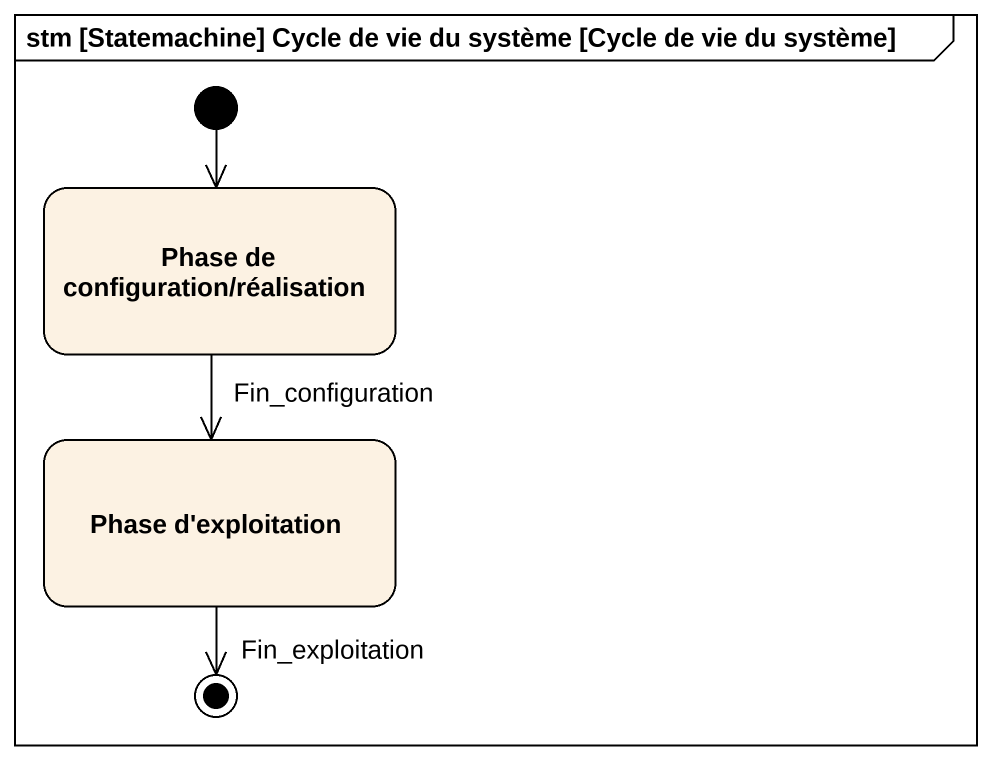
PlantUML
@startuml
mainframe stm [Statemachine] Cycle de vie du système [Cycle de vie du système]
hide empty description
state "Phase de configuration/réalisation" as Phase_de_configuration
state "Phase d'exploitation" as Phase_d_exploitation
[*] --> Phase_de_configuration
Phase_de_configuration --> Phase_d_exploitation : Fin_configuration
Phase_d_exploitation --> [*] : Fin_exploitation
@enduml
